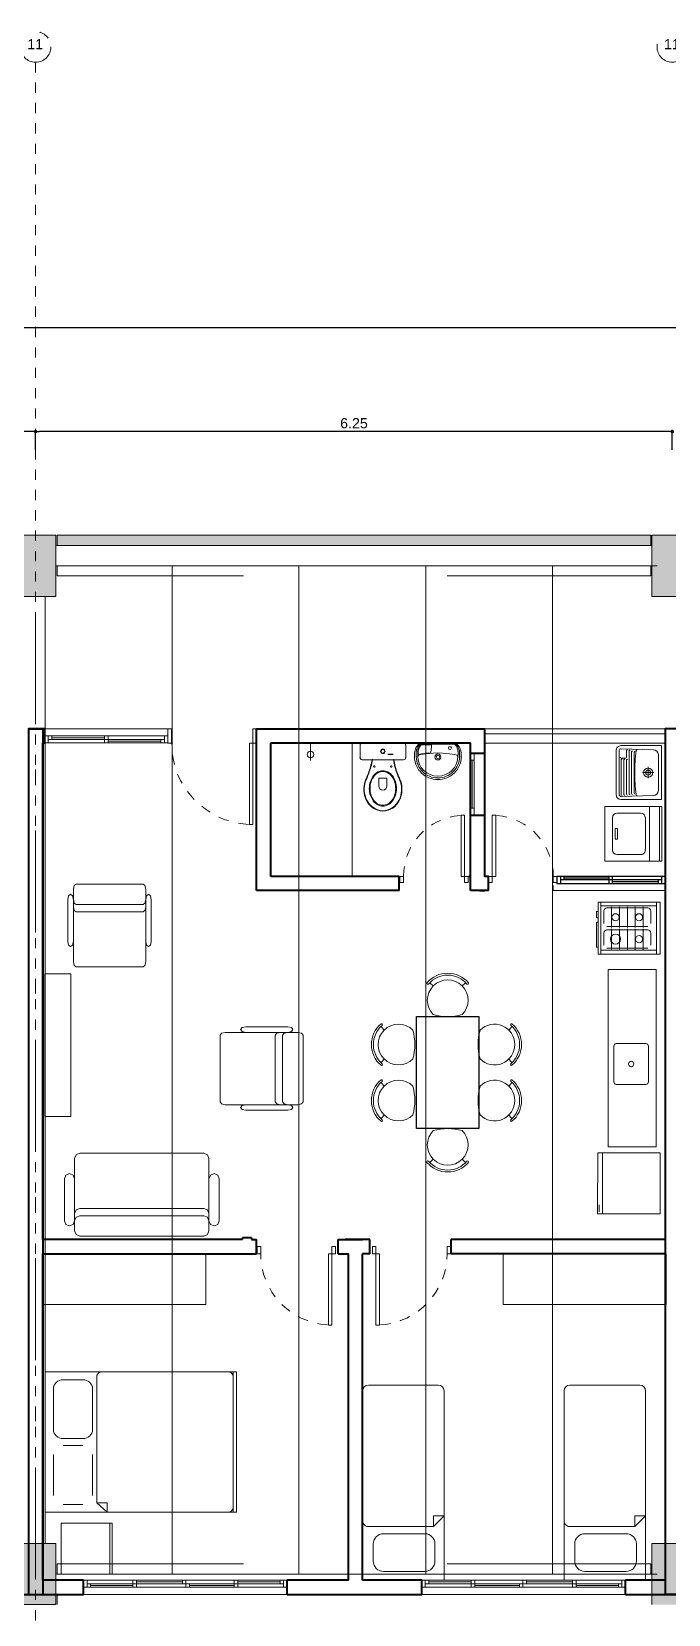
# Model space of a CAD drawing. Header units: millimetres. Extents: x 173 to 410, y -14 to 183.
# Drawn here: x 271.89 to 278.14, y 129.89 to 145.43 of the extents above; entities that cross this region are included whole.
import ezdxf

# ---------------------------------------------------------------- set-up
doc = ezdxf.new("R2010")
doc.units = ezdxf.units.MM
for name, pattern in [('DASHDOT', [1, 0.5, -0.25, 0, -0.25]), ('DASHDOTX2', [2, 1, -0.5, 0, -0.5]), ('HIDDEN', [0.05, 0.025, -0.025]), ('XKITLINE00', [0]), ('XKITLINE02', [4, 2, -2])]:
    doc.linetypes.add(name, pattern=pattern)
doc.layers.get('0').update_dxf_attribs({"color": 4})
for name, color, linetype in [('ar-mobiliario', 7, 'Continuous'), ('ar-sanitarios-louças', 7, 'Continuous'), ('EIXO', 12, 'DASHDOTX2'), ('LAJE VISTA', 143, 'Continuous'), ('VIGA', 2, 'Continuous')]:
    doc.layers.add(name, color=color, linetype=linetype)
for name, color, linetype, lineweight in [('ARQ Alvenaria', 201, 'Continuous', 40), ('ARQ Anotações', 2, 'Continuous', 5), ('ARQ Caixilharia', 140, 'Continuous', 9), ('ARQ Eixos', 8, 'DASHDOT', 5), ('ARQ Equipamento', 4, 'Continuous', 18), ('ARQ Estrutura', 7, 'Continuous', 50), ('ARQ Hachuras', 8, 'Continuous', 5), ('ARQ Projeções', 144, 'HIDDEN', 5), ('ARQ Visto', 152, 'Continuous', 13)]:
    doc.layers.add(name, color=color, linetype=linetype, lineweight=lineweight)
doc.styles.get("Standard").update_dxf_attribs({"font": 'arial.ttf'})
doc.dimstyles.new('Executivo 1-50', dxfattribs={"dimtxt": 0.1, "dimasz": 0.035, "dimexe": 0, "dimexo": 0.0625, "dimgap": 0.03, "dimtad": 1, "dimzin": 0, "dimdsep": 46, "dimtxsty": 'Standard', "dimblk": 'DOT', "dimcen": 0.09, "dimclrd": 8, "dimclre": 8, "dimadec": 0, "dimazin": 0, "dimtfac": 1, "dimtix": 1, "dimtmove": 2, "dimatfit": 3, "dimldrblk": 'DOT', "dimfxl": 0.18, "dimfxlon": 1, "dimtolj": 1, "dimtzin": 0, "dimarcsym": 0})

# ---------------------------------------------------------------- blocks, each defined once
blk = doc.blocks.new('_DOT')
at = {"color": 0, "linetype": 'ByBlock', "lineweight": -2}
blk.add_line((-0.5, 0), (-1, 0), dxfattribs=at)
at = {"color": 0, "linetype": 'ByBlock', "const_width": 0.5}
blk.add_lwpolyline([(-0.25, 0, 1), (0.25, 0, 1)], format="xyb", close=True, dxfattribs=at)
blk = doc.blocks.new('*D38')
at = {"layer": 'ARQ Anotações', "color": 8, "lineweight": -2, "transparency": 16777216}
for p, q in [((265.684, 141.323), (265.684, 141.503)), ((271.899, 141.503), (265.719, 141.503)), ((271.934, 141.323), (271.934, 141.503))]:
    blk.add_line(p, q, dxfattribs=at)
at = {"layer": 'Defpoints', "color": 0, "transparency": 16777216}
for p in [(265.684, 141.503), (265.684, 140.485), (271.934, 140.485)]:
    blk.add_point(p, dxfattribs=at)
at = {"layer": 'ARQ Anotações', "color": 8, "lineweight": -2, "transparency": 16777216, "xscale": 0.035, "yscale": 0.035, "zscale": 0.035, "rotation": 180}
blk.add_blockref('_DOT', (265.684, 141.503), dxfattribs=at)
at = {"layer": 'ARQ Anotações', "color": 8, "lineweight": -2, "transparency": 16777216, "xscale": 0.035, "yscale": 0.035, "zscale": 0.035}
blk.add_blockref('_DOT', (271.934, 141.503), dxfattribs=at)
at = {"layer": 'ARQ Anotações', "color": 0, "transparency": 16777216, "insert": (268.809, 141.584), "char_height": 0.1, "attachment_point": 5}
blk.add_mtext('\\A1;6.25', dxfattribs=at)
blk = doc.blocks.new('*D39')
at = {"layer": 'ARQ Anotações', "color": 8, "lineweight": -2, "transparency": 16777216}
for p, q in [((271.934, 141.323), (271.934, 141.503)), ((278.149, 141.503), (271.969, 141.503)), ((278.184, 141.323), (278.184, 141.503))]:
    blk.add_line(p, q, dxfattribs=at)
at = {"layer": 'Defpoints', "color": 0, "transparency": 16777216}
for p in [(271.934, 141.503), (271.934, 140.485), (278.184, 140.485)]:
    blk.add_point(p, dxfattribs=at)
at = {"layer": 'ARQ Anotações', "color": 8, "lineweight": -2, "transparency": 16777216, "xscale": 0.035, "yscale": 0.035, "zscale": 0.035, "rotation": 180}
blk.add_blockref('_DOT', (271.934, 141.503), dxfattribs=at)
at = {"layer": 'ARQ Anotações', "color": 8, "lineweight": -2, "transparency": 16777216, "xscale": 0.035, "yscale": 0.035, "zscale": 0.035}
blk.add_blockref('_DOT', (278.184, 141.503), dxfattribs=at)
at = {"layer": 'ARQ Anotações', "color": 0, "transparency": 16777216, "insert": (275.059, 141.584), "char_height": 0.1, "attachment_point": 5}
blk.add_mtext('\\A1;6.25', dxfattribs=at)
blk = doc.blocks.new('*D42')
at = {"layer": 'ARQ Anotações', "color": 8, "lineweight": -2, "transparency": 16777216}
for p, q in [((234.434, 142.34), (234.434, 142.52)), ((290.649, 142.52), (234.469, 142.52)), ((290.684, 142.34), (290.684, 142.52))]:
    blk.add_line(p, q, dxfattribs=at)
at = {"layer": 'Defpoints', "color": 0, "transparency": 16777216}
for p in [(234.434, 142.52), (234.434, 140.485), (290.684, 140.485)]:
    blk.add_point(p, dxfattribs=at)
at = {"layer": 'ARQ Anotações', "color": 8, "lineweight": -2, "transparency": 16777216, "xscale": 0.035, "yscale": 0.035, "zscale": 0.035, "rotation": 180}
blk.add_blockref('_DOT', (234.434, 142.52), dxfattribs=at)
at = {"layer": 'ARQ Anotações', "color": 8, "lineweight": -2, "transparency": 16777216, "xscale": 0.035, "yscale": 0.035, "zscale": 0.035}
blk.add_blockref('_DOT', (290.684, 142.52), dxfattribs=at)
at = {"layer": 'ARQ Anotações', "color": 0, "transparency": 16777216, "insert": (262.559, 142.602), "char_height": 0.1, "attachment_point": 5}
blk.add_mtext('\\A1;56.25', dxfattribs=at)
blk = doc.blocks.new('*D45')
at = {"layer": 'ARQ Anotações', "color": 8, "lineweight": -2, "transparency": 16777216}
for p, q in [((234.234, 129.147), (234.234, 128.967)), ((290.884, 129.147), (290.884, 128.967)), ((290.849, 128.967), (234.269, 128.967))]:
    blk.add_line(p, q, dxfattribs=at)
at = {"layer": 'Defpoints', "color": 0, "transparency": 16777216}
for p in [(234.234, 129.985), (290.884, 129.985), (234.234, 128.967)]:
    blk.add_point(p, dxfattribs=at)
at = {"layer": 'ARQ Anotações', "color": 8, "lineweight": -2, "transparency": 16777216, "xscale": 0.035, "yscale": 0.035, "zscale": 0.035, "rotation": 180}
blk.add_blockref('_DOT', (234.234, 128.967), dxfattribs=at)
at = {"layer": 'ARQ Anotações', "color": 8, "lineweight": -2, "transparency": 16777216, "xscale": 0.035, "yscale": 0.035, "zscale": 0.035}
blk.add_blockref('_DOT', (290.884, 128.967), dxfattribs=at)
at = {"layer": 'ARQ Anotações', "color": 0, "transparency": 16777216, "insert": (262.559, 129.048), "char_height": 0.1, "attachment_point": 5}
blk.add_mtext('\\A1;56.65', dxfattribs=at)
blk = doc.blocks.new('PSR_Double Bed', base_point=(23.006, 28.013))
at = {"layer": 'ar-mobiliario', "color": 8, "linetype": 'Continuous', "lineweight": 13, "true_color": 0x747474}
for p, q in [((23.024, 29.732), (23.059, 29.732)), ((23.024, 28.182), (23.024, 29.732)), ((23.059, 29.732), (24.94, 29.732)), ((23.059, 28.182), (23.059, 29.732)), ((24.448, 29.626), (24.343, 29.732)), ((24.343, 29.732), (24.343, 29.626)), ((24.94, 29.732), (24.974, 29.732)), ((24.974, 28.182), (24.974, 29.732)), ((24.343, 29.626), (24.448, 29.626)), ((24.448, 28.245), (24.448, 29.626)), ((24.49, 29.545), (24.49, 29.095)), ((24.79, 29.645), (24.59, 29.645)), ((24.89, 29.545), (24.89, 29.095)), ((24.79, 28.995), (24.59, 28.995)), ((24.79, 28.919), (24.59, 28.919)), ((24.49, 28.369), (24.49, 28.819)), ((24.89, 28.369), (24.89, 28.819)), ((24.79, 28.269), (24.59, 28.269)), ((23.024, 28.182), (23.059, 28.182)), ((23.059, 28.182), (24.94, 28.182)), ((24.94, 28.182), (24.974, 28.182))]:
    blk.add_line(p, q, dxfattribs=at)
for centre, radius, start, end in [((23.115, 29.675), 0.0571, 90, 187.1348), ((24.59, 28.819), 0.1, 90, 180), ((24.79, 28.819), 0.1, 0, 90), ((23.115, 28.238), 0.0571, 172.8651, 270), ((24.392, 28.238), 0.0571, 270, 7.1348), ((24.59, 28.369), 0.1, 180, 270), ((24.79, 28.369), 0.1, 270, 0)]:
    blk.add_arc(centre, radius, start, end, dxfattribs=at)
blk = doc.blocks.new('Cab Base 1D-Drawer_2', base_point=(23.006, 28.013))
at = {"layer": 'ar-mobiliario', "color": 8, "linetype": 'Continuous', "lineweight": 13, "true_color": 0x747474}
for p, q in [((23.006, 28.513), (23.506, 28.513)), ((23.006, 28.013), (23.006, 28.513)), ((23.006, 28.493), (23.506, 28.493)), ((23.506, 28.013), (23.506, 28.513)), ((23.006, 28.013), (23.506, 28.013))]:
    blk.add_line(p, q, dxfattribs=at)
blk = doc.blocks.new('Folha 72')
at = {"color": 0, "linetype": 'ByBlock', "lineweight": -2}
for p, q in [((0.35, 0.7), (0.315, 0.7)), ((0.315, 0), (0.315, 0.7)), ((0.35, 0), (0.35, 0.7)), ((-0.385, 0), (-0.35, 0)), ((-0.385, -0.07), (-0.385, 0)), ((-0.35, 0), (-0.35, -0.07)), ((0.35, 0), (0.315, 0)), ((0.385, 0), (0.35, 0)), ((0.35, 0), (0.35, -0.07)), ((0.385, -0.07), (0.385, 0)), ((-0.35, -0.07), (-0.385, -0.07)), ((0.35, -0.07), (0.385, -0.07))]:
    blk.add_line(p, q, dxfattribs=at)
at = {"layer": 'ARQ Projeções'}
blk.add_arc((0.35, 0), 0.7, 93.6334, 180, dxfattribs=at)
blk = doc.blocks.new('Janela de correr_3')
at = {"lineweight": 13}
for p, q in [((0.403, 0), (-0.603, 0)), ((-0.603, 0), (-0.603, -0.07)), ((-0.568, -0.07), (-0.568, 0)), ((-0.533, -0.035), (-0.533, 0)), ((-0.118, -0.07), (-0.118, 0)), ((-0.082, -0.07), (-0.082, 0)), ((1.397, 0), (0.392, 0)), ((0.403, -0.07), (0.403, 0)), ((0.403, -0.07), (0.403, 0)), ((0.438, -0.035), (0.438, 0)), ((0.877, -0.07), (0.877, 0)), ((0.912, -0.07), (0.912, 0)), ((1.362, -0.07), (1.362, 0)), ((1.397, -0.07), (1.397, 0)), ((-0.603, -0.07), (0.403, -0.07)), ((-0.568, -0.035), (0.403, -0.035)), ((-0.533, -0.018), (-0.118, -0.018)), ((-0.082, -0.053), (0.368, -0.053)), ((0.368, -0.07), (0.368, -0.035)), ((0.392, -0.07), (1.397, -0.07)), ((0.403, -0.035), (1.362, -0.035)), ((0.438, -0.018), (0.877, -0.018)), ((0.912, -0.053), (1.327, -0.053)), ((1.327, -0.07), (1.327, -0.035))]:
    blk.add_line(p, q, dxfattribs=at)
blk = doc.blocks.new('PSN_Single Bed', base_point=(23.006, 28.013))
at = {"layer": 'ar-mobiliario', "color": 8, "linetype": 'Continuous', "lineweight": 13, "true_color": 0x747474}
for p, q in [((23.193, 29.912), (23.193, 29.946)), ((23.993, 29.946), (23.193, 29.946)), ((23.193, 29.912), (23.193, 28.088)), ((23.383, 29.861), (23.788, 29.861)), ((23.993, 29.912), (23.993, 29.946)), ((23.993, 29.912), (23.993, 28.088)), ((23.283, 29.761), (23.283, 29.591)), ((23.888, 29.761), (23.888, 29.591)), ((23.298, 29.42), (23.193, 29.315)), ((23.298, 29.315), (23.298, 29.42)), ((23.929, 29.42), (23.298, 29.42)), ((23.383, 29.491), (23.788, 29.491)), ((23.193, 29.315), (23.298, 29.315)), ((23.936, 28.031), (23.25, 28.031))]:
    blk.add_line(p, q, dxfattribs=at)
for centre, radius, start, end in [((23.383, 29.761), 0.1, 90, 180), ((23.788, 29.761), 0.1, 0, 90), ((23.383, 29.591), 0.1, 180, 270), ((23.788, 29.591), 0.1, 270, 0), ((23.936, 29.364), 0.0571, 0, 97.1348), ((23.25, 28.088), 0.057, 180, 270), ((23.936, 28.088), 0.057, 270, 360)]:
    blk.add_arc(centre, radius, start, end, dxfattribs=at)
blk = doc.blocks.new('SLAB_19', base_point=(-13.105, -3.32))
at = {"layer": 'ar-mobiliario', "color": 8, "linetype": 'Continuous', "lineweight": 13, "true_color": 0x747474, "flags": 128}
blk.add_lwpolyline([(-13.105, -3.32), (-13.105, -3.82), (-11.505, -3.82), (-11.505, -3.32)], close=True, dxfattribs=at)
blk = doc.blocks.new('CP929_2')
at = {"layer": 'ARQ Equipamento', "lineweight": 13}
for p, q in [((-0.222, -0.027), (-0.224, -0.035)), ((-0.224, -0.035), (-0.224, -0.159)), ((-0.218, -0.021), (-0.222, -0.027)), ((-0.212, -0.016), (-0.218, -0.021)), ((-0.204, -0.015), (-0.212, -0.016)), ((-0.204, -0.015), (0.204, -0.015)), ((0.204, -0.015), (0.212, -0.016)), ((0.212, -0.016), (0.217, -0.021)), ((0.217, -0.021), (0.222, -0.027)), ((0.222, -0.027), (0.223, -0.035)), ((0.223, -0.035), (0.223, -0.159)), ((-0.224, -0.159), (-0.222, -0.167)), ((-0.222, -0.167), (-0.218, -0.173)), ((-0.218, -0.173), (-0.212, -0.177)), ((-0.212, -0.177), (-0.204, -0.179)), ((-0.204, -0.179), (0, -0.179)), ((-0.103, -0.18), (-0.103, -0.179)), ((0.204, -0.179), (0, -0.179)), ((0.102, -0.18), (0.102, -0.179)), ((0.212, -0.177), (0.204, -0.179)), ((0.217, -0.173), (0.212, -0.177)), ((0.222, -0.167), (0.217, -0.173)), ((0.223, -0.159), (0.222, -0.167)), ((-0.04, -0.437), (-0.04, -0.36)), ((-0.04, -0.36), (0, -0.36)), ((0.04, -0.36), (0, -0.36)), ((0.04, -0.437), (0.04, -0.36))]:
    blk.add_line(p, q, dxfattribs=at)
for centre, radius in [((0, -0.097), 0.0216), ((0, -0.097), 0.018), ((-0.084, -0.246), 0.00752), ((0.084, -0.246), 0.00752)]:
    blk.add_circle(centre, radius, dxfattribs=at)
for centre, radius, start, end in [((-0.859, -0.049), 0.763, 339.6909, 350.163), ((-0.859, -0.049), 0.767, 339.6909, 350.163), ((0.018, -0.424), 0.142, 118.3761, 142.5178), ((0.018, -0.425), 0.135, 118.3761, 142.5178), ((0, -0.39), 0.103, 90, 118.3761), ((0, -0.392), 0.0966, 90, 118.3761), ((0, -0.39), 0.103, 61.6239, 90), ((0, -0.392), 0.0966, 61.6239, 90), ((-0.018, -0.425), 0.135, 37.4822, 61.6239), ((-0.019, -0.424), 0.142, 37.4822, 61.6239), ((0.858, -0.049), 0.767, 189.837, 200.3091), ((0.858, -0.049), 0.763, 189.837, 200.3091), ((0.067, -0.468), 0.255, 162.0904, 205.4458), ((0.063, -0.468), 0.247, 161.867, 205.7625), ((-26.813, 10.724), 28.863, 337.3538, 337.5183), ((-25.375, 10.125), 27.31, 337.3514, 337.5257), ((0.092, -0.461), 0.226, 162.3784, 180), ((0.092, -0.461), 0.226, 180, 197.6216), ((0.091, -0.461), 0.217, 162.3784, 180), ((0.091, -0.461), 0.217, 180, 197.6216), ((0.047, -0.447), 0.178, 142.5178, 162.3784), ((0.046, -0.447), 0.17, 142.5178, 162.3784), ((0, -0.437), 0.0404, 180, 0), ((-0.047, -0.447), 0.17, 17.6216, 37.4822), ((-0.048, -0.447), 0.178, 17.6216, 37.4822), ((-0.091, -0.461), 0.217, 360, 17.6216), ((-0.091, -0.461), 0.217, 342.3784, 0), ((-0.093, -0.461), 0.226, 0, 17.6216), ((-0.093, -0.461), 0.226, 342.3784, 360), ((25.374, 10.125), 27.31, 202.4743, 202.6486), ((26.812, 10.724), 28.863, 202.4817, 202.6462), ((-0.064, -0.468), 0.247, 334.2375, 18.133), ((-0.068, -0.468), 0.255, 334.5542, 17.9096), ((0.008, -0.495), 0.19, 205.7625, 267.2081), ((0.008, -0.495), 0.185, 205.7625, 267.2081), ((0.047, -0.475), 0.178, 197.6216, 217.4822), ((0.046, -0.475), 0.17, 197.6216, 217.4822), ((0.018, -0.498), 0.142, 217.4822, 241.6239), ((0.018, -0.497), 0.135, 217.4822, 241.6239), ((0, -0.53), 0.0966, 241.6239, 270), ((-0.009, -0.495), 0.185, 272.7919, 334.2375), ((0, -0.53), 0.0966, 270, 298.3761), ((-0.009, -0.495), 0.19, 272.7919, 334.2375), ((-0.018, -0.497), 0.135, 298.3761, 322.5178), ((-0.019, -0.498), 0.142, 298.3761, 322.5178), ((-0.047, -0.475), 0.17, 322.5178, 342.3784), ((-0.048, -0.475), 0.178, 322.5178, 342.3784), ((0, -0.532), 0.103, 241.6239, 270), ((0, -0.532), 0.103, 270, 298.3761)]:
    blk.add_arc(centre, radius, start, end, dxfattribs=at)
for p in [(-0.204, -0.015), (0.204, -0.015), (-0.224, -0.159), (-0.103, -0.18), (0.102, -0.18), (0.223, -0.159)]:
    blk.add_point(p, dxfattribs=at)
blk = doc.blocks.new('L915')
at = {"layer": 'ARQ Equipamento', "lineweight": 13}
for p, q in [((-0.172, 0), (-0.181, -0.006)), ((-0.172, 0), (0.172, 0)), ((0.172, 0), (0.181, -0.006)), ((-0.23, -0.114), (-0.229, -0.104)), ((-0.23, -0.125), (-0.23, -0.114)), ((-0.23, -0.136), (-0.23, -0.125)), ((-0.228, -0.159), (-0.23, -0.136)), ((-0.227, -0.083), (-0.229, -0.098)), ((-0.229, -0.104), (-0.229, -0.098)), ((-0.224, -0.07), (-0.227, -0.083)), ((-0.22, -0.058), (-0.224, -0.07)), ((-0.215, -0.046), (-0.22, -0.058)), ((-0.208, -0.034), (-0.215, -0.046)), ((-0.214, -0.098), (-0.213, -0.087)), ((-0.214, -0.105), (-0.214, -0.098)), ((-0.214, -0.114), (-0.214, -0.105)), ((-0.214, -0.121), (-0.214, -0.114)), ((-0.214, -0.125), (-0.214, -0.121)), ((-0.214, -0.125), (-0.214, -0.128)), ((-0.214, -0.128), (-0.213, -0.135)), ((-0.213, -0.087), (-0.211, -0.075)), ((-0.213, -0.135), (-0.211, -0.157)), ((-0.211, -0.075), (-0.208, -0.064)), ((-0.2, -0.023), (-0.208, -0.034)), ((-0.208, -0.064), (-0.204, -0.05)), ((-0.204, -0.05), (-0.198, -0.038)), ((-0.19, -0.013), (-0.2, -0.023)), ((-0.199, -0.097), (-0.198, -0.091)), ((-0.198, -0.102), (-0.199, -0.097)), ((-0.198, -0.038), (-0.192, -0.029)), ((-0.198, -0.084), (-0.197, -0.075)), ((-0.198, -0.091), (-0.198, -0.084)), ((-0.198, -0.108), (-0.198, -0.102)), ((-0.198, -0.113), (-0.198, -0.108)), ((-0.198, -0.119), (-0.198, -0.113)), ((-0.197, -0.125), (-0.198, -0.119)), ((-0.197, -0.075), (-0.194, -0.061)), ((-0.196, -0.13), (-0.197, -0.125)), ((-0.195, -0.125), (-0.196, -0.13)), ((-0.193, -0.122), (-0.195, -0.125)), ((-0.194, -0.061), (-0.191, -0.05)), ((-0.193, -0.093), (-0.194, -0.105)), ((-0.194, -0.105), (-0.194, -0.116)), ((-0.194, -0.116), (-0.184, -0.112)), ((-0.192, -0.08), (-0.193, -0.093)), ((-0.19, -0.118), (-0.193, -0.122)), ((-0.192, -0.029), (-0.185, -0.018)), ((-0.19, -0.067), (-0.192, -0.08)), ((-0.191, -0.05), (-0.188, -0.042)), ((-0.181, -0.006), (-0.19, -0.013)), ((-0.187, -0.056), (-0.19, -0.067)), ((-0.19, -0.118), (-0.166, -0.113)), ((-0.188, -0.042), (-0.182, -0.032)), ((-0.182, -0.046), (-0.187, -0.056)), ((-0.185, -0.018), (-0.177, -0.009)), ((-0.184, -0.112), (-0.173, -0.109)), ((-0.182, -0.032), (-0.177, -0.024)), ((-0.177, -0.036), (-0.182, -0.046)), ((-0.177, -0.009), (-0.169, -0.004)), ((-0.177, -0.024), (-0.171, -0.017)), ((-0.17, -0.026), (-0.177, -0.036)), ((-0.173, -0.109), (-0.161, -0.107)), ((-0.171, -0.017), (-0.164, -0.013)), ((-0.163, -0.018), (-0.17, -0.026)), ((-0.169, -0.004), (0.169, -0.004)), ((-0.166, -0.113), (-0.141, -0.109)), ((-0.164, -0.013), (0.164, -0.013)), ((-0.127, -0.017), (-0.163, -0.018)), ((-0.161, -0.107), (-0.145, -0.105)), ((-0.145, -0.105), (-0.128, -0.103)), ((-0.141, -0.109), (-0.114, -0.105)), ((-0.128, -0.103), (-0.11, -0.101)), ((-0.096, -0.017), (-0.127, -0.017)), ((-0.114, -0.105), (-0.078, -0.102)), ((-0.11, -0.101), (-0.095, -0.099)), ((-0.061, -0.017), (-0.096, -0.017)), ((-0.095, -0.099), (-0.078, -0.099)), ((-0.078, -0.099), (-0.071, -0.098)), ((-0.078, -0.102), (-0.045, -0.1)), ((-0.071, -0.098), (-0.069, -0.09)), ((-0.069, -0.09), (-0.066, -0.067)), ((-0.066, -0.067), (-0.063, -0.037)), ((-0.063, -0.037), (-0.061, -0.017)), ((-0.045, -0.1), (0, -0.098)), ((0.045, -0.1), (0, -0.098)), ((0.078, -0.102), (0.045, -0.1)), ((0.114, -0.105), (0.078, -0.102)), ((0.141, -0.109), (0.114, -0.105)), ((0.166, -0.113), (0.141, -0.109)), ((0.171, -0.017), (0.164, -0.013)), ((0.19, -0.118), (0.166, -0.113)), ((0.177, -0.009), (0.169, -0.004)), ((0.177, -0.024), (0.171, -0.017)), ((0.184, -0.018), (0.177, -0.009)), ((0.182, -0.032), (0.177, -0.024)), ((0.181, -0.006), (0.19, -0.013)), ((0.188, -0.042), (0.182, -0.032)), ((0.192, -0.029), (0.184, -0.018)), ((0.191, -0.05), (0.188, -0.042)), ((0.19, -0.013), (0.2, -0.023)), ((0.19, -0.118), (0.193, -0.122)), ((0.194, -0.061), (0.191, -0.05)), ((0.198, -0.038), (0.192, -0.029)), ((0.193, -0.122), (0.195, -0.125)), ((0.197, -0.075), (0.194, -0.061)), ((0.195, -0.125), (0.196, -0.13)), ((0.196, -0.13), (0.197, -0.125)), ((0.198, -0.084), (0.197, -0.075)), ((0.197, -0.125), (0.198, -0.119)), ((0.204, -0.05), (0.198, -0.038)), ((0.198, -0.091), (0.198, -0.084)), ((0.199, -0.097), (0.198, -0.091)), ((0.198, -0.102), (0.199, -0.097)), ((0.198, -0.108), (0.198, -0.102)), ((0.198, -0.113), (0.198, -0.108)), ((0.198, -0.119), (0.198, -0.113)), ((0.2, -0.023), (0.208, -0.034)), ((0.208, -0.064), (0.204, -0.05)), ((0.208, -0.034), (0.215, -0.046)), ((0.211, -0.075), (0.208, -0.064)), ((0.213, -0.087), (0.211, -0.075)), ((0.211, -0.157), (0.213, -0.135)), ((0.214, -0.098), (0.213, -0.087)), ((0.213, -0.135), (0.214, -0.128)), ((0.214, -0.105), (0.214, -0.098)), ((0.214, -0.114), (0.214, -0.105)), ((0.214, -0.121), (0.214, -0.114)), ((0.214, -0.125), (0.214, -0.121)), ((0.214, -0.128), (0.214, -0.125)), ((0.215, -0.046), (0.22, -0.058)), ((0.22, -0.058), (0.224, -0.07)), ((0.224, -0.07), (0.227, -0.083)), ((0.227, -0.083), (0.228, -0.093)), ((0.228, -0.093), (0.229, -0.104)), ((0.23, -0.136), (0.228, -0.159)), ((0.229, -0.104), (0.23, -0.114)), ((0.23, -0.114), (0.23, -0.125)), ((0.23, -0.125), (0.23, -0.136)), ((-0.224, -0.181), (-0.228, -0.159)), ((-0.218, -0.203), (-0.224, -0.181)), ((-0.21, -0.223), (-0.218, -0.203)), ((-0.211, -0.157), (-0.208, -0.177)), ((-0.2, -0.243), (-0.21, -0.223)), ((-0.208, -0.177), (-0.202, -0.197)), ((-0.202, -0.197), (-0.195, -0.216)), ((-0.189, -0.262), (-0.2, -0.243)), ((-0.195, -0.216), (-0.186, -0.234)), ((-0.175, -0.278), (-0.189, -0.262)), ((-0.186, -0.234), (-0.175, -0.252)), ((-0.175, -0.252), (-0.162, -0.268)), ((-0.16, -0.295), (-0.175, -0.278)), ((-0.162, -0.268), (-0.148, -0.283)), ((-0.144, -0.309), (-0.16, -0.295)), ((-0.148, -0.283), (-0.133, -0.296)), ((-0.127, -0.322), (-0.144, -0.309)), ((-0.133, -0.296), (-0.117, -0.308)), ((-0.117, -0.308), (-0.1, -0.318)), ((0.1, -0.318), (0.117, -0.308)), ((0.117, -0.308), (0.133, -0.296)), ((0.144, -0.309), (0.127, -0.322)), ((0.133, -0.296), (0.148, -0.283)), ((0.16, -0.295), (0.144, -0.309)), ((0.148, -0.283), (0.162, -0.268)), ((0.175, -0.278), (0.16, -0.295)), ((0.162, -0.268), (0.175, -0.252)), ((0.175, -0.252), (0.186, -0.234)), ((0.189, -0.262), (0.175, -0.278)), ((0.186, -0.234), (0.195, -0.216)), ((0.2, -0.243), (0.189, -0.262)), ((0.195, -0.216), (0.202, -0.197)), ((0.21, -0.223), (0.2, -0.243)), ((0.202, -0.197), (0.208, -0.177)), ((0.208, -0.177), (0.211, -0.157)), ((0.218, -0.203), (0.21, -0.223)), ((0.224, -0.181), (0.218, -0.203)), ((0.228, -0.159), (0.224, -0.181)), ((-0.108, -0.333), (-0.127, -0.322)), ((-0.088, -0.342), (-0.108, -0.333)), ((-0.1, -0.318), (-0.082, -0.327)), ((-0.067, -0.35), (-0.088, -0.342)), ((-0.082, -0.327), (-0.062, -0.334)), ((-0.046, -0.355), (-0.067, -0.35)), ((-0.062, -0.334), (-0.042, -0.339)), ((-0.023, -0.359), (-0.046, -0.355)), ((-0.042, -0.339), (-0.022, -0.342)), ((0, -0.36), (-0.023, -0.359)), ((-0.022, -0.342), (0, -0.343)), ((0, -0.343), (0.022, -0.342)), ((0.023, -0.359), (0, -0.36)), ((0.022, -0.342), (0.042, -0.339)), ((0.046, -0.355), (0.023, -0.359)), ((0.042, -0.339), (0.062, -0.334)), ((0.067, -0.35), (0.046, -0.355)), ((0.062, -0.334), (0.082, -0.327)), ((0.088, -0.342), (0.067, -0.35)), ((0.082, -0.327), (0.1, -0.318)), ((0.107, -0.333), (0.088, -0.342)), ((0.127, -0.322), (0.107, -0.333))]:
    blk.add_line(p, q, dxfattribs=at)
for centre, radius in [((0, -0.137), 0.0295), ((0, -0.137), 0.0161), ((0.118, -0.049), 0.0151)]:
    blk.add_circle(centre, radius, dxfattribs=at)
blk.add_arc((0, -0.13), 0.196, 180, 360, dxfattribs=at)
for p in [(-0.23, -0.136), (-0.213, -0.135), (-0.208, -0.064), (-0.198, -0.084), (-0.196, -0.13), (-0.184, -0.112), (-0.177, -0.036), (-0.071, -0.098), (0.196, -0.13), (0.198, -0.084), (0.208, -0.064), (0.213, -0.135), (0.23, -0.136), (0, -0.343), (0, -0.36)]:
    blk.add_point(p, dxfattribs=at)
blk = doc.blocks.new('Folha 62')
at = {"lineweight": -2}
for p, q in [((0.3, 0.6), (0.265, 0.6)), ((0.265, 0), (0.265, 0.6)), ((0.3, 0), (0.3, 0.6)), ((-0.335, 0), (-0.3, 0)), ((-0.335, -0.06), (-0.335, 0)), ((-0.3, 0), (-0.3, -0.06)), ((0.3, 0), (0.265, 0)), ((0.335, 0), (0.3, 0)), ((0.3, 0), (0.3, -0.06)), ((0.335, -0.06), (0.335, 0)), ((-0.3, -0.06), (-0.335, -0.06)), ((0.3, -0.06), (0.335, -0.06))]:
    blk.add_line(p, q, dxfattribs=at)
at = {"layer": 'ARQ Projeções'}
blk.add_arc((0.3, 0), 0.6, 94.2369, 180, dxfattribs=at)
blk = doc.blocks.new('chuveiro')
at = {"linetype": 'ByBlock', "lineweight": -2}
blk.add_line((0, 0), (0, -172), dxfattribs=at)
blk.add_circle((0, -112), 32.4, dxfattribs=at)
blk = doc.blocks.new('PSR_cuba cozinha', base_point=(23.006, 28.013))
at = {"layer": 'ar-sanitarios-louças', "color": 8, "linetype": 'Continuous', "lineweight": 13, "true_color": 0x747474}
for p, q in [((23.085, 28.544), (23.085, 28.337)), ((23.11, 28.569), (23.41, 28.569)), ((23.435, 28.544), (23.435, 28.194)), ((23.085, 28.194), (23.085, 28.337)), ((23.11, 28.169), (23.41, 28.169))]:
    blk.add_line(p, q, dxfattribs=at)
blk.add_circle((23.26, 28.369), 0.0269, dxfattribs=at)
for centre, start, end in [((23.11, 28.544), 90, 180), ((23.41, 28.544), 0, 90), ((23.11, 28.194), 180, 270), ((23.41, 28.194), 270, 0)]:
    blk.add_arc(centre, 0.025, start, end, dxfattribs=at)
blk = doc.blocks.new('PSR_Fridge 1Door', base_point=(23.006, 28.013))
at = {"layer": 'ar-mobiliario', "color": 8, "linetype": 'Continuous', "lineweight": 13, "true_color": 0x747474}
for p, q in [((23.006, 28.661), (23.006, 28.013)), ((23.006, 28.661), (23.717, 28.661)), ((23.717, 28.013), (23.717, 28.661)), ((23.006, 28.064), (23.717, 28.064)), ((23.006, 28.013), (23.717, 28.013)), ((23.612, 28.028), (23.693, 28.028))]:
    blk.add_line(p, q, dxfattribs=at)
blk = doc.blocks.new('PSR_Fogão4 bocas', base_point=(23.006, 28.013))
at = {"layer": 'ar-mobiliario', "color": 8, "linetype": 'Continuous', "lineweight": 13, "true_color": 0x747474}
for p, q in [((23.006, 28.623), (23.516, 28.623)), ((23.006, 28.623), (23.006, 28.013)), ((23.516, 28.013), (23.516, 28.623)), ((23.006, 28.585), (23.516, 28.585)), ((23.043, 28.585), (23.043, 28.039)), ((23.054, 28.454), (23.255, 28.454)), ((23.064, 28.501), (23.064, 28.099)), ((23.094, 28.531), (23.155, 28.531)), ((23.215, 28.531), (23.155, 28.531)), ((23.245, 28.501), (23.245, 28.099)), ((23.269, 28.454), (23.47, 28.454)), ((23.28, 28.501), (23.28, 28.099)), ((23.31, 28.531), (23.37, 28.531)), ((23.43, 28.531), (23.37, 28.531)), ((23.46, 28.501), (23.46, 28.099)), ((23.479, 28.585), (23.479, 28.039)), ((23.054, 28.377), (23.255, 28.377)), ((23.054, 28.3), (23.255, 28.3)), ((23.269, 28.377), (23.47, 28.377)), ((23.269, 28.3), (23.47, 28.3)), ((23.054, 28.223), (23.255, 28.223)), ((23.054, 28.146), (23.255, 28.146)), ((23.269, 28.223), (23.47, 28.223)), ((23.269, 28.146), (23.47, 28.146)), ((23.006, 28.039), (23.516, 28.039)), ((23.006, 28.013), (23.516, 28.013)), ((23.094, 28.069), (23.155, 28.069)), ((23.099, 27.998), (23.099, 28.013)), ((23.099, 27.998), (23.159, 27.998)), ((23.215, 28.069), (23.155, 28.069)), ((23.159, 28.013), (23.159, 27.998)), ((23.204, 27.998), (23.204, 28.013)), ((23.449, 27.998), (23.204, 27.998)), ((23.31, 28.069), (23.37, 28.069)), ((23.43, 28.069), (23.37, 28.069)), ((23.449, 27.998), (23.449, 28.013))]:
    blk.add_line(p, q, dxfattribs=at)
for centre, radius in [((23.155, 28.415), 0.035), ((23.37, 28.415), 0.035), ((23.155, 28.184), 0.035), ((23.37, 28.184), 0.0487)]:
    blk.add_circle(centre, radius, dxfattribs=at)
for centre, start, end in [((23.094, 28.501), 90, 180), ((23.31, 28.501), 90, 180), ((23.094, 28.099), 180, 270), ((23.31, 28.099), 180, 270)]:
    blk.add_arc(centre, 0.03, start, end, dxfattribs=at)
blk = doc.blocks.new('PSR_Tanque 25L', base_point=(23.006, 28.013))
at = {"layer": 'ar-sanitarios-louças', "color": 8, "linetype": 'Continuous', "lineweight": 13, "true_color": 0x747474}
for p, q in [((22.871, 28.408), (23.401, 28.408)), ((22.871, 28.408), (22.871, 28.013)), ((22.911, 28.328), (22.901, 28.013)), ((22.961, 28.378), (23.311, 28.378)), ((23.136, 28.278), (23.136, 28.334)), ((23.194, 28.408), (23.248, 28.408)), ((23.361, 28.328), (23.371, 28.013)), ((23.401, 28.408), (23.401, 28.013)), ((22.935, 28.141), (23.136, 28.141)), ((23.136, 28.278), (23.08, 28.278)), ((23.136, 28.278), (23.192, 28.278)), ((23.136, 28.278), (23.136, 28.222)), ((23.333, 28.141), (23.136, 28.141)), ((22.921, 28.013), (23.136, 28.013)), ((23.351, 27.993), (22.921, 27.993)), ((22.923, 28.039), (23.136, 28.039)), ((22.926, 28.064), (23.136, 28.064)), ((22.929, 28.09), (23.136, 28.09)), ((22.932, 28.115), (23.136, 28.115)), ((23.339, 28.115), (23.136, 28.115)), ((23.346, 28.09), (23.136, 28.09)), ((23.257, 28.064), (23.136, 28.064)), ((23.258, 28.039), (23.136, 28.039)), ((23.26, 28.013), (23.136, 28.013)), ((23.279, 28.012), (23.279, 28.054)), ((23.289, 28.064), (23.351, 28.064)), ((23.351, 27.963), (22.921, 27.963))]:
    blk.add_line(p, q, dxfattribs=at)
for radius in [0.0452, 0.025]:
    blk.add_circle((23.136, 28.278), radius, dxfattribs=at)
for centre, radius, start, end in [((22.961, 28.328), 0.05, 90, 180), ((23.311, 28.328), 0.05, 0, 90), ((22.922, 28.169), 0.01, 180, 270), ((23.095, 29.402), 1.255, 262.0871, 271.891), ((22.935, 28.151), 0.01, 180, 270), ((23.177, 29.402), 1.255, 268.109, 277.9129), ((23.333, 28.151), 0.01, 270, 0), ((23.35, 28.169), 0.01, 270, 0), ((22.921, 28.013), 0.05, 180, 270), ((22.921, 28.013), 0.02, 178.6718, 270), ((22.921, 28.023), 0.01, 180, 270), ((22.923, 28.049), 0.01, 180, 270), ((22.926, 28.074), 0.01, 180, 270), ((22.929, 28.1), 0.01, 180, 270), ((22.932, 28.125), 0.01, 180, 270), ((23.257, 28.074), 0.01, 270, 0), ((23.258, 28.049), 0.01, 270, 0), ((23.26, 28.023), 0.01, 270, 0), ((23.289, 28.054), 0.01, 90, 180), ((23.289, 28.012), 0.01, 180, 270), ((23.339, 28.125), 0.01, 270, 0), ((23.346, 28.1), 0.01, 270, 0), ((23.351, 28.074), 0.01, 270, 0), ((23.351, 28.013), 0.05, 270, 0), ((23.351, 28.012), 0.02, 270, 1.3282)]:
    blk.add_arc(centre, radius, start, end, dxfattribs=at)
blk = doc.blocks.new('PSN_WasherDryer Vert', base_point=(23.006, 28.013))
at = {"layer": 'ar-mobiliario', "color": 8, "linetype": 'Continuous', "lineweight": 13, "true_color": 0x747474}
for p, q in [((23.615, 28.673), (23.006, 28.673)), ((23.006, 28.673), (23.006, 28.013)), ((23.615, 28.013), (23.615, 28.673)), ((23.081, 28.532), (23.081, 28.251)), ((23.131, 28.583), (23.49, 28.583)), ((23.37, 28.554), (23.25, 28.554)), ((23.25, 28.554), (23.25, 28.527)), ((23.37, 28.527), (23.25, 28.527)), ((23.37, 28.554), (23.37, 28.527)), ((23.54, 28.532), (23.54, 28.254)), ((23.006, 28.153), (23.615, 28.153)), ((23.136, 28.203), (23.49, 28.203)), ((23.006, 28.04), (23.615, 28.04)), ((23.006, 28.013), (23.615, 28.013))]:
    blk.add_line(p, q, dxfattribs=at)
for centre, radius, start, end in [((23.131, 28.532), 0.0508, 90, 180), ((23.49, 28.532), 0.0508, 360, 90), ((23.131, 28.254), 0.0509, 183.5763, 274.7637), ((23.49, 28.254), 0.0508, 270, 0)]:
    blk.add_arc(centre, radius, start, end, dxfattribs=at)
blk = doc.blocks.new('Table 9 Rectangular', base_point=(23.006, 28.013))
at = {"layer": 'ar-mobiliario', "linetype": 'Continuous'}
for p, q in [((24.377, 28.775), (23.006, 28.775)), ((23.006, 28.775), (23.006, 28.013)), ((24.377, 28.775), (23.006, 28.775)), ((23.006, 28.775), (23.006, 28.013)), ((24.377, 28.013), (24.377, 28.775)), ((24.377, 28.013), (24.377, 28.775)), ((23.006, 28.013), (24.377, 28.013)), ((23.006, 28.013), (24.377, 28.013))]:
    blk.add_line(p, q, dxfattribs=at)
blk = doc.blocks.new('PSR_Chair Round', base_point=(23.006, 28.013))
at = {"layer": 'ar-mobiliario', "color": 8, "linetype": 'Continuous', "lineweight": 13, "true_color": 0x747474}
for p, q in [((22.833, 27.545), (22.864, 27.572)), ((23.178, 27.545), (23.147, 27.572))]:
    blk.add_line(p, q, dxfattribs=at)
for centre, radius, start, end in [((23.006, 27.713), 0.2, 135, 45), ((23.006, 27.328), 0.545, 74.9643, 105.0357), ((22.811, 27.546), 0.00983, 52.4054, 207.8484), ((23.006, 27.713), 0.266, 220.127, 319.873), ((23.006, 27.713), 0.247, 220.127, 319.873), ((23.2, 27.546), 0.00983, 332.1516, 127.5946)]:
    blk.add_arc(centre, radius, start, end, dxfattribs=at)
blk = doc.blocks.new('PSN_LoveSeat Basic', base_point=(23.006, 28.013))
at = {"layer": 'ar-mobiliario', "color": 8, "linetype": 'Continuous', "lineweight": 13, "true_color": 0x747474}
for p, q in [((23.006, 28.776), (23.02, 28.812)), ((23.006, 28.063), (23.006, 28.776)), ((23.02, 28.812), (23.056, 28.826)), ((23.056, 28.826), (24.277, 28.826)), ((24.312, 28.812), (24.277, 28.826)), ((24.327, 28.776), (24.312, 28.812)), ((24.327, 28.063), (24.327, 28.776)), ((22.904, 28.576), (22.918, 28.612)), ((22.918, 28.612), (22.954, 28.626)), ((22.99, 28.612), (22.954, 28.626)), ((23.006, 28.576), (22.99, 28.612)), ((24.327, 28.576), (24.341, 28.612)), ((24.341, 28.612), (24.378, 28.626)), ((24.414, 28.612), (24.378, 28.626)), ((24.428, 28.576), (24.414, 28.612)), ((22.904, 28.576), (22.904, 28.163)), ((24.428, 28.576), (24.428, 28.163)), ((23.02, 28.271), (23.056, 28.285)), ((23.056, 28.285), (24.277, 28.285)), ((24.312, 28.271), (24.277, 28.285)), ((22.904, 28.163), (22.918, 28.127)), ((23.006, 28.163), (22.99, 28.127)), ((23.006, 28.235), (23.02, 28.271)), ((23.006, 28.163), (23.02, 28.199)), ((23.02, 28.199), (23.056, 28.213)), ((23.056, 28.213), (24.277, 28.213)), ((24.312, 28.199), (24.277, 28.213)), ((24.327, 28.235), (24.312, 28.271)), ((24.327, 28.163), (24.312, 28.199)), ((24.327, 28.163), (24.341, 28.127)), ((24.428, 28.163), (24.414, 28.127)), ((22.918, 28.127), (22.954, 28.113)), ((22.99, 28.127), (22.954, 28.113)), ((23.006, 28.063), (23.02, 28.027)), ((23.02, 28.027), (23.056, 28.013)), ((23.056, 28.013), (24.277, 28.013)), ((24.312, 28.027), (24.277, 28.013)), ((24.327, 28.063), (24.312, 28.027)), ((24.341, 28.127), (24.378, 28.113)), ((24.414, 28.127), (24.378, 28.113))]:
    blk.add_line(p, q, dxfattribs=at)
blk = doc.blocks.new('SLAB_18', base_point=(-7.555, -6.26))
at = {"layer": 'ar-mobiliario', "color": 8, "linetype": 'Continuous', "lineweight": 13, "true_color": 0x747474, "flags": 128}
blk.add_lwpolyline([(-7.555, -6.26), (-7.302, -6.26), (-7.302, -4.86), (-7.555, -4.86)], close=True, dxfattribs=at)
blk = doc.blocks.new('Folha 82')
for p, q in [((0.4, 0.8), (0.365, 0.8)), ((0.365, 0), (0.365, 0.8)), ((0.4, 0), (0.4, 0.8)), ((-0.435, 0), (-0.4, 0)), ((-0.435, -0.14), (-0.435, 0)), ((-0.4, 0), (-0.4, -0.14)), ((0.4, 0), (0.365, 0)), ((0.435, 0), (0.4, 0)), ((0.4, 0), (0.4, -0.14)), ((0.435, -0.14), (0.435, 0)), ((-0.4, -0.14), (-0.435, -0.14)), ((0.4, -0.14), (0.435, -0.14))]:
    blk.add_line(p, q)
at = {"layer": 'ARQ Projeções'}
blk.add_arc((0.4, 0), 0.8, 93.1802, 180, dxfattribs=at)
blk = doc.blocks.new('Janela de correr')
for p, q in [((0.605, 0), (-0.605, 0)), ((-0.605, 0), (-0.605, -0.07)), ((-0.57, -0.07), (-0.57, 0)), ((-0.535, -0.035), (-0.535, 0)), ((-0.018, -0.07), (-0.018, 0)), ((0.018, -0.07), (0.018, 0)), ((0.57, -0.07), (0.57, 0)), ((0.605, -0.07), (0.605, 0)), ((-0.605, -0.07), (0.605, -0.07)), ((-0.57, -0.035), (0.57, -0.035)), ((-0.535, -0.018), (-0.018, -0.018)), ((0.018, -0.053), (0.535, -0.053)), ((0.535, -0.07), (0.535, -0.035))]:
    blk.add_line(p, q)
blk = doc.blocks.new('Maxim Air_2')
for p, q in [((0.305, 0), (-0.305, 0)), ((-0.305, 0), (-0.305, -0.035)), ((-0.235, -0.035), (-0.235, 0)), ((0.235, -0.035), (0.235, 0)), ((0.305, -0.035), (0.305, 0)), ((-0.305, -0.035), (0.305, -0.035)), ((-0.235, -0.018), (0.235, -0.018))]:
    blk.add_line(p, q)

msp = doc.modelspace()

# ---------------------------------------------------------------- hatches: boundary and pattern name
at = {"layer": 'ARQ Estrutura'}
for points in [[(271.7337, 140.4847), (272.1337, 140.4847), (272.1337, 139.8847), (271.7337, 139.8847)], [(277.9837, 140.4847), (278.3837, 140.4847), (278.3837, 139.8847), (277.9837, 139.8847)], [(271.7337, 130.5847), (272.1337, 130.5847), (272.1337, 129.9847), (271.7337, 129.9847)], [(277.9837, 130.5847), (278.3837, 130.5847), (278.3837, 129.9847), (277.9837, 129.9847)]]:
    msp.add_hatch(color=256, dxfattribs=at).paths.add_polyline_path(points, flags=17)
at = {"layer": 'ARQ Hachuras'}
msp.add_hatch(color=256, dxfattribs=at).paths.add_polyline_path([(272.1437, 140.4847), (277.9737, 140.4847), (277.9737, 140.3847), (272.1437, 140.3847)], flags=17)

# ---------------------------------------------------------------- linework, layer by layer
for p, q in [((275.3925, 138.3347), (275.4425, 138.3347)), ((276.3425, 138.363), (276.3425, 138.363)), ((277.9156, 138.4347), (277.9156, 138.4347)), ((278.1137, 137.1347), (277.0507, 137.1347)), ((277.0507, 137.1347), (277.0507, 137.0647)), ((277.0857, 137.1347), (277.0857, 137.0647)), ((278.0787, 137.0997), (277.0857, 137.0997)), ((277.1207, 137.1347), (277.1207, 137.0997)), ((277.5599, 137.1172), (277.1207, 137.1172)), ((277.5599, 137.1347), (277.5599, 137.0647)), ((277.5949, 137.1347), (277.5949, 137.0647)), ((278.0437, 137.0822), (277.5949, 137.0822)), ((278.0437, 137.0997), (278.0437, 137.0647)), ((278.0787, 137.1347), (278.0787, 137.0647)), ((278.1137, 137.0647), (278.1137, 137.1347)), ((277.0507, 137.0647), (278.1137, 137.0647))]:
    msp.add_line(p, q)
at = {"layer": 'ar-sanitarios-louças', "color": 8, "linetype": 'Continuous', "lineweight": 13, "true_color": 0x747474, "flags": 128}
msp.add_lwpolyline([(278.0251, 136.2195), (277.5551, 136.2195), (277.5551, 134.4804), (278.0251, 134.4804)], close=True, dxfattribs=at)
at = {"layer": 'ARQ Alvenaria'}
for p, q in [((274.1025, 136.9947), (274.1025, 138.5847)), ((274.1025, 138.5847), (276.3425, 138.5847)), ((274.2425, 137.1347), (274.2425, 138.4447)), ((276.2025, 136.9947), (276.2025, 138.4447)), ((276.2025, 138.3447), (276.3425, 138.3447)), ((276.3425, 138.4447), (276.3425, 138.4447)), ((276.3425, 138.3447), (276.3425, 138.3447)), ((277.6656, 138.4447), (277.6656, 138.4447)), ((276.2025, 137.7347), (276.3425, 137.7347)), ((275.5025, 137.1347), (274.2425, 137.1347)), ((275.5025, 136.9947), (275.5025, 137.1347)), ((276.2025, 137.1347), (276.1875, 137.1347)), ((275.5025, 136.9947), (274.1025, 136.9947)), ((276.2925, 136.9947), (276.3425, 136.9947)), ((274.0537, 133.5846), (273.9637, 133.5846)), ((273.9637, 133.5696), (273.9637, 133.5846)), ((274.0537, 133.5846), (274.0537, 133.5696)), ((274.0537, 133.5696), (274.1037, 133.5696)), ((274.1037, 133.4296), (274.1037, 133.5696)), ((274.9037, 133.5696), (275.1437, 133.5696)), ((274.9037, 133.4296), (274.9037, 133.5696)), ((275.2137, 133.5696), (274.9737, 133.5696)), ((275.2137, 133.4296), (275.2137, 133.5696)), ((278.1137, 133.5696), (276.0137, 133.5696)), ((276.0137, 133.4296), (276.0137, 133.5696)), ((272.0037, 133.4296), (274.0537, 133.4296)), ((274.0537, 133.4296), (274.1037, 133.4296)), ((274.9037, 133.4296), (275.0037, 133.4296)), ((275.0037, 130.2247), (275.0037, 133.4296)), ((275.1437, 130.2247), (275.1437, 133.4296)), ((275.2137, 133.4296), (275.1437, 133.4296)), ((278.1137, 133.4296), (276.0137, 133.4296)), ((271.4737, 130.0847), (272.0037, 130.0847)), ((271.8637, 130.0847), (272.4037, 130.0847)), ((272.4037, 130.0847), (272.4037, 130.2247)), ((274.4037, 130.0847), (274.4037, 130.2247)), ((274.4037, 130.0847), (275.7237, 130.0847)), ((277.7237, 130.0847), (277.7237, 130.2247)), ((277.7237, 130.0847), (278.2537, 130.0847)), ((278.6437, 130.0847), (278.1137, 130.0847))]:
    msp.add_line(p, q, dxfattribs=at)
for points in [[(271.8637, 138.5847), (272.0037, 138.5847), (272.0037, 130.0847)], [(273.9637, 133.5696), (272.0037, 133.5696), (272.0037, 138.4447), (272.0225, 138.4447), (272.0225, 138.5847), (271.8637, 138.5847), (271.8637, 130.0847)], [(276.3807, 136.9947), (276.3807, 137.1347), (276.3425, 137.1347), (276.3425, 138.5847)], [(278.2537, 138.5847), (278.1137, 138.5847), (278.1137, 130.0847)], [(272.0037, 135.0196), (272.0037, 138.4447), (272.0225, 138.4447)], [(274.2425, 138.4447), (276.2025, 138.4447)], [(274.2425, 137.9747), (274.2425, 138.4447)], [(276.3807, 136.9947), (276.2025, 136.9947)], [(272.4037, 130.2247), (272.0037, 130.2247), (272.0037, 133.4296)], [(272.4037, 130.2247), (272.0037, 130.2247), (272.0037, 133.4296)], [(278.1137, 133.4298), (278.1137, 130.2247), (277.7237, 130.2247)], [(275.0037, 130.2247), (274.4037, 130.2247)], [(275.0037, 130.2247), (274.4037, 130.2247)], [(275.7237, 130.0847), (275.7237, 130.2247), (275.1437, 130.2247)]]:
    msp.add_lwpolyline(points, dxfattribs=at)
at = {"layer": 'ARQ Caixilharia'}
for p, q in [((278.1137, 138.5847), (276.3425, 138.5847)), ((278.1137, 138.5347), (276.3425, 138.5347)), ((276.3425, 137.7347), (276.3425, 138.3447)), ((272.4037, 130.0847), (274.4037, 130.0847)), ((277.7237, 130.0847), (275.7237, 130.0847))]:
    msp.add_line(p, q, dxfattribs=at)
at = {"layer": 'ARQ Eixos', "linetype": 'DASHDOT', "ltscale": 0.1}
msp.add_line((271.9337, 145.1297), (271.9337, 121.9738), dxfattribs=at)
at = {"layer": 'ARQ Eixos'}
for centre in [(271.9337, 145.2797), (278.1837, 145.2797)]:
    msp.add_circle(centre, 0.15, dxfattribs=at)
at = {"layer": 'ARQ Estrutura', "lineweight": 0}
for p, q in [((272.1337, 140.4847), (271.7337, 140.4847)), ((272.1337, 139.8847), (272.1337, 140.4847)), ((272.1337, 140.3847), (272.1437, 140.3847)), ((277.9737, 140.3847), (277.9837, 140.3847)), ((277.9837, 140.4847), (277.9837, 139.8847)), ((278.3837, 140.4847), (277.9837, 140.4847)), ((271.7337, 139.8847), (272.1337, 139.8847)), ((277.9837, 139.8847), (278.3837, 139.8847)), ((272.1337, 130.5847), (271.7337, 130.5847)), ((272.1337, 129.9847), (272.1337, 130.5847)), ((277.9837, 130.5847), (277.9837, 129.9847)), ((278.3837, 130.5847), (277.9837, 130.5847)), ((272.1337, 130.0847), (272.1437, 130.0847)), ((271.7337, 129.9847), (272.1337, 129.9847))]:
    msp.add_line(p, q, dxfattribs=at)
at = {"layer": 'ARQ Visto'}
for p, q in [((273.2325, 138.5847), (272.0004, 138.5847)), ((278.1137, 138.4432), (276.3425, 138.4432)), ((277.0157, 137.0447), (277.0157, 136.9947)), ((277.0157, 136.9947), (278.1137, 136.9947))]:
    msp.add_line(p, q, dxfattribs=at)
msp.add_lwpolyline([(275.0425, 137.1347), (275.0425, 138.4447)], dxfattribs=at)
at = {"layer": 'EIXO', "lineweight": 0}
for p, q in [((234.4337, 140.1847), (290.6837, 140.1847)), ((271.9337, 130.2847), (271.9337, 140.1847)), ((234.4337, 130.2847), (290.6837, 130.2847))]:
    msp.add_line(p, q, dxfattribs=at)
at = {"layer": 'LAJE VISTA', "linetype": 'XKITLINE00', "lineweight": 0}
for p, q in [((272.1337, 140.1847), (273.2737, 140.1847)), ((273.2737, 130.2847), (273.2737, 140.1847)), ((273.2737, 140.1847), (274.5187, 140.1847)), ((273.2737, 130.2847), (273.2737, 140.1847)), ((274.5187, 130.2847), (274.5187, 140.1847)), ((274.5187, 140.1847), (275.7637, 140.1847)), ((274.5187, 130.2847), (274.5187, 140.1847)), ((275.7637, 130.2847), (275.7637, 140.1847)), ((275.7637, 140.1847), (277.0087, 140.1847)), ((275.7637, 130.2847), (275.7637, 140.1847)), ((277.0087, 130.2847), (277.0087, 140.1847)), ((277.0087, 130.2847), (277.0087, 140.1847)), ((277.0087, 140.1847), (277.9837, 140.1847)), ((272.0287, 130.5847), (272.0287, 139.8847)), ((272.0287, 130.5847), (272.0287, 139.8847)), ((272.1337, 130.2847), (273.2737, 130.2847)), ((273.2737, 130.2847), (274.5187, 130.2847)), ((274.5187, 130.2847), (275.7637, 130.2847)), ((275.7637, 130.2847), (277.0087, 130.2847)), ((277.0087, 130.2847), (277.9837, 130.2847))]:
    msp.add_line(p, q, dxfattribs=at)
at = {"layer": 'VIGA', "color": 4, "linetype": 'XKITLINE00', "lineweight": 0}
for p, q in [((272.1437, 140.3847), (272.1437, 140.4847)), ((272.1437, 140.4847), (277.9737, 140.4847)), ((272.1437, 140.3847), (277.9737, 140.3847)), ((277.9737, 140.3847), (277.9737, 140.4847)), ((272.1437, 129.9847), (272.1437, 130.0847))]:
    msp.add_line(p, q, dxfattribs=at)
at = {"layer": 'VIGA', "color": 1, "linetype": 'XKITLINE02', "lineweight": 0}
for p, q in [((277.9737, 140.3847), (272.1437, 140.3847)), ((272.1437, 140.1847), (272.1437, 140.0847)), ((277.9737, 140.1847), (277.9737, 140.0847)), ((277.9737, 140.0847), (272.1437, 140.0847)), ((277.9737, 130.3847), (272.1437, 130.3847)), ((272.1437, 130.3847), (272.1437, 130.2847)), ((277.9737, 130.3847), (277.9737, 130.2847)), ((277.9737, 130.0847), (272.1437, 130.0847))]:
    msp.add_line(p, q, dxfattribs=at)

# ---------------------------------------------------------------- block references
at = {"layer": 'ar-mobiliario', "color": 8, "linetype": 'Continuous', "lineweight": 13, "true_color": 0x747474}
for name, p, xscale, yscale, rotation in [('PSN_WasherDryer Vert', (278.0804, 137.283), 0.8858267607056385, 0.8484848484848486, 89.99900930684866), ('PSN_LoveSeat Basic', (272.3048, 137.0588), -0.5377073775714882, 1.000022234245399, 180.0010093068487), ('Table 9 Rectangular', (276.2847, 135.7584), -0.8020222414926447, 0.8020222414926447, 90.00099029170744), ('PSN_LoveSeat Basic', (274.5588, 135.6034), -0.5377073775714882, 1.000022234245399, 90.00100930684867), ('PSN_LoveSeat Basic', (273.6341, 133.6032), -0.9974066926584794, 0.9999572916922764, 0.001009306848498426), ('PSR_Fridge 1Door', (277.4512, 134.4215), 0.8436445457894725, 0.9477981698819252, 269.9989906931511), ('PSR_Double Bed', (273.9244, 132.4199), 0.9641025884146734, 0.8895339473340169, 180.0000093068483)]:
    msp.add_blockref(name, p, dxfattribs=dict(at, xscale=xscale, yscale=yscale, rotation=rotation))
for name, p, rotation in [('PSR_Fogão4 bocas', (277.4555, 136.8825), 269.9989906931511), ('SLAB_18', (272.278, 136.1772), 180), ('PSR_Chair Round', (276.1381, 135.4834), 90.00097087512236), ('PSR_Chair Round', (276.1381, 134.9334), 90.00097087512236), ('PSR_Chair Round', (275.9791, 134.7983), 359.9989902917072), ('PSN_Single Bed', (276.1306, 132.1579), 180.0000093068484), ('PSN_Single Bed', (278.1084, 132.1579), 180.0000093068483), ('Cab Base 1D-Drawer_2', (272.1837, 130.7836), 269.9999906931514)]:
    msp.add_blockref(name, p, dxfattribs=dict(at, rotation=rotation))
at = {"layer": 'ar-mobiliario', "color": 8, "linetype": 'Continuous', "lineweight": 13, "true_color": 0x747474, "xscale": -1}
for p, rotation in [((275.9791, 135.6185), 180.0010097082929), ((275.796, 135.4834), 270.0010097082928), ((275.796, 134.9334), 270.0010097082928)]:
    msp.add_blockref('PSR_Chair Round', p, dxfattribs=dict(at, rotation=rotation))
at = {"layer": 'ar-mobiliario', "color": 8, "linetype": 'Continuous', "lineweight": 13, "true_color": 0x747474}
msp.add_blockref('SLAB_19', (272.0037, 133.4298), dxfattribs=at)
at = {"layer": 'ar-mobiliario', "color": 8, "linetype": 'Continuous', "lineweight": 13, "true_color": 0x747474, "xscale": -1}
msp.add_blockref('SLAB_19', (278.1237, 133.4298), dxfattribs=at)
at = {"layer": 'ar-sanitarios-louças', "color": 8, "linetype": 'Continuous', "lineweight": 13, "true_color": 0x747474}
for name, p, xscale, rotation in [('PSR_Tanque 25L', (277.6821, 138.0238), -1, 269.9998180792158), ('PSR_cuba cozinha', (278.0265, 135.6488), 0.9714285466135772, 179.9997980433913)]:
    msp.add_blockref(name, p, dxfattribs=dict(at, xscale=xscale, rotation=rotation))
at = {"layer": 'ARQ Caixilharia'}
for name, p in [('Janela de correr', (272.6275, 138.5147)), ('Folha 62', (275.8454, 137.1347))]:
    msp.add_blockref(name, p, dxfattribs=at)
at = {"layer": 'ARQ Caixilharia', "xscale": -1, "rotation": 180}
for name, p in [('Folha 82', (273.6675, 138.4443)), ('Folha 72', (274.4931, 133.4296)), ('Janela de correr_3', (273.0063, 130.1547))]:
    msp.add_blockref(name, p, dxfattribs=at)
at = {"layer": 'ARQ Caixilharia'}
for name, p, rotation in [('Maxim Air_2', (276.2025, 138.0397), 89.99999919198102), ('Folha 72', (275.6243, 133.4296), 180), ('Janela de correr_3', (277.1211, 130.1547), 180)]:
    msp.add_blockref(name, p, dxfattribs=dict(at, rotation=rotation))
at = {"layer": 'ARQ Caixilharia', "xscale": -1}
msp.add_blockref('Folha 62', (276.7157, 137.1347), dxfattribs=at)
at = {"layer": 'ARQ Equipamento', "xscale": 0.001, "yscale": 0.001, "zscale": 0.001}
msp.add_blockref('chuveiro', (274.6325, 138.4447), dxfattribs=at)
at = {"layer": 'ARQ Equipamento', "xscale": -1, "rotation": 359.9999780290392}
msp.add_blockref('CP929_2', (275.3425, 138.4597), dxfattribs=at)
at = {"layer": 'ARQ Equipamento', "rotation": 4.989150762399437e-05}
msp.add_blockref('L915', (275.8825, 138.4447), dxfattribs=at)

# ---------------------------------------------------------------- texts
at = {"layer": 'ARQ Anotações', "char_height": 0.1, "attachment_point": 5}
for insert in [(271.9296, 145.3067), (278.1796, 145.3067)]:
    msp.add_mtext('{11}', dxfattribs=dict(at, insert=insert))

# ---------------------------------------------------------------- dimensions: what is measured, and where the dimension line sits
at = {"layer": 'ARQ Anotações'}
for base, p1, p2, picture, middle in [((234.4337, 142.5204), (290.6837, 140.4847), (234.4337, 140.4847), '*D42', (262.5587, 142.6015)), ((265.6837, 141.5026), (271.9337, 140.4847), (265.6837, 140.4847), '*D38', (268.8087, 141.5836)), ((271.9337, 141.5026), (278.1837, 140.4847), (271.9337, 140.4847), '*D39', (275.0587, 141.5836)), ((234.2337, 128.9668), (290.8837, 129.9847), (234.2337, 129.9847), '*D45', (262.5587, 129.0479))]:
    dim = msp.add_linear_dim(base=base, p1=p1, p2=p2, dimstyle='Executivo 1-50', dxfattribs=at)
    dim.commit()
    dim.dimension.update_dxf_attribs({"geometry": picture, "text_midpoint": middle})

doc.saveas('drawing.dxf')
